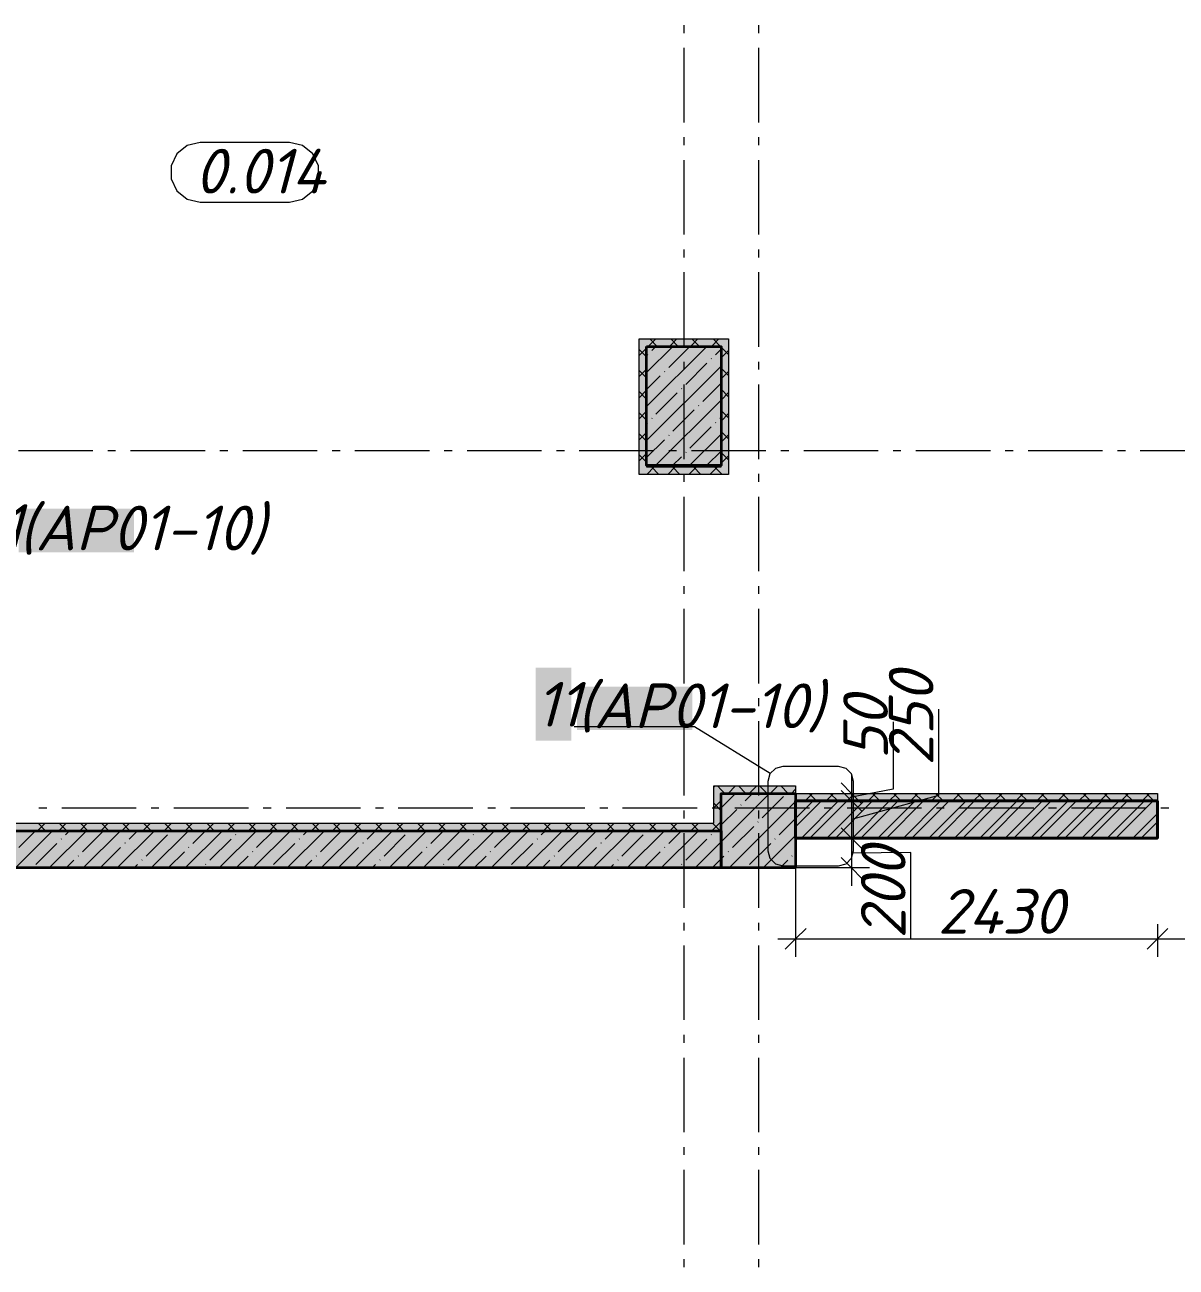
# Model space of a CAD drawing. Header units: millimetres. Extents: x -81576 to 1046824, y -248937 to 691537.
# Drawn here: x 158413 to 166140, y 661262 to 669599 of the extents above; entities that cross this region are included whole.
import ezdxf

# ---------------------------------------------------------------- set-up
doc = ezdxf.new("R2010")
doc.units = ezdxf.units.MM
doc.layers.add('PDF _Геометрия', color=7, linetype='Continuous', true_color=0x1d1d1d)
doc.layers.add('PDF _Сплошная заливка', color=7, linetype='Continuous', true_color=0xffffff)
doc.layers.add('PDF _Текст', color=7, linetype='Continuous')
doc.styles.add('PDF ISOCPEUR Italic', font='isocpeui.ttf')

msp = doc.modelspace()

# ---------------------------------------------------------------- hatches: boundary and pattern name
at = {"layer": 'PDF _Сплошная заливка', "true_color": 0x636466, "transparency": 33554559}
for points in [[(163086, 667440.8), (163086, 667490.8), (162536, 667490.8), (162536, 667440.8)], [(163136, 666631.9), (163136, 667490.8), (163086, 667490.8), (163086, 666631.9)], [(162586, 666581.9), (162586, 667440.8), (162536, 667440.8), (162536, 666581.9)], [(163086, 666640.8), (163086, 667440.8), (162586, 667440.8), (162586, 666640.8)], [(163136, 666581.9), (163136, 666631.9), (162586, 666631.9), (162586, 666581.9)], [(163086, 664241.1), (163086, 664491.1), (163036, 664491.1), (163036, 664241.1)], [(163586, 664441.1), (163586, 664491.1), (163086, 664491.1), (163086, 664441.1)], [(163086, 663941.1), (163586, 663941.1), (163586, 664441.1), (163086, 664441.1)], [(166013.9, 664391.1), (166013.9, 664441.1), (163586, 664441.1), (163586, 664391.1)], [(166013.9, 664141.1), (166013.9, 664391.1), (163586, 664391.1), (163586, 664141.1)], [(163086, 664191.1), (163086, 664241.1), (157636, 664241.1), (157636, 664191.1)], [(163086, 663941.1), (163086, 664191.1), (157461, 664191.1), (157461, 663941.1)]]:
    msp.add_hatch(color=251, dxfattribs=at).paths.add_polyline_path(points)

# ---------------------------------------------------------------- linework, layer by layer
at = {"layer": 'PDF _Геометрия', "color": 7, "lineweight": 35}
msp.add_lwpolyline([(156086, 664241.1), (156086, 666631.1), (156336, 666631.1), (156336, 664191.1), (157336, 664191.1), (157336, 666631.1), (157586, 666631.1), (157586, 664191.1), (163086, 664191.1), (163086, 663941.1), (157461, 663941.1), (150036, 663941.1), (150036, 664191.1), (150036, 666640.8), (150036, 667140.8), (150036, 682440.8)], dxfattribs=at)
at = {"layer": 'PDF _Геометрия', "color": 7, "lineweight": 9}
for points in [[(162836, 669597), (162836, 669544.1)], [(163336, 669597), (163336, 669544.1)], [(162836, 669444.1), (162836, 668944.1)], [(163336, 669444.1), (163336, 668944.1)], [(162836, 668844.1), (162836, 668791.2)], [(163336, 668844.1), (163336, 668791.2)], [(162836, 668691.2), (162836, 668191.2)], [(163336, 668691.2), (163336, 668191.2)], [(162836, 668091.2), (162836, 668038.3)], [(163336, 668091.2), (163336, 668038.3)], [(162836, 667938.3), (162836, 667438.3)], [(163336, 667938.3), (163336, 667438.3)], [(162836, 667338.3), (162836, 667285.3)], [(163336, 667338.3), (163336, 667285.3)], [(162836, 667185.3), (162836, 666685.3)], [(163336, 667185.3), (163336, 666685.3)], [(158869.4, 666741.1), (158369.4, 666741.1)], [(159022.3, 666741.1), (158969.4, 666741.1)], [(159622.3, 666741.1), (159122.3, 666741.1)], [(159775.2, 666741.1), (159722.3, 666741.1)], [(160375.2, 666741.1), (159875.2, 666741.1)], [(160528.1, 666741.1), (160475.2, 666741.1)], [(161128.1, 666741.1), (160628.1, 666741.1)], [(161281.1, 666741.1), (161228.1, 666741.1)], [(161881.1, 666741.1), (161381.1, 666741.1)], [(162034, 666741.1), (161981.1, 666741.1)], [(162634, 666741.1), (162134, 666741.1)], [(162786.9, 666741.1), (162734, 666741.1)], [(163386.9, 666741.1), (162886.9, 666741.1)], [(163539.8, 666741.1), (163486.9, 666741.1)], [(164139.8, 666741.1), (163639.8, 666741.1)], [(164292.7, 666741.1), (164239.8, 666741.1)], [(164892.7, 666741.1), (164392.7, 666741.1)], [(165045.7, 666741.1), (164992.7, 666741.1)], [(165645.7, 666741.1), (165145.6, 666741.1)], [(165798.6, 666741.1), (165745.7, 666741.1)], [(166398.6, 666741.1), (165898.6, 666741.1)], [(162836, 666585.3), (162836, 666532.4)], [(163336, 666585.3), (163336, 666532.4)], [(162836, 666432.4), (162836, 665932.4)], [(163336, 666432.4), (163336, 665932.4)], [(162836, 665832.4), (162836, 665779.5)], [(163336, 665832.4), (163336, 665779.5)], [(162836, 665679.5), (162836, 665179.5)], [(163336, 665679.5), (163336, 665179.5)], [(162836, 665079.5), (162836, 665026.6)], [(163336, 665079.5), (163336, 665026.6)], [(164545.7, 665006.9), (164545.7, 664427.7), (163960.9, 664266.1)], [(162836, 664926.6), (162836, 664426.6)], [(163336, 664926.6), (163336, 664426.6)], [(164239.9, 664922.5), (164239.9, 664469.6), (163960.9, 664416.1)], [(163960.9, 664561.1), (163960.9, 664391.1), (163960.9, 664141.1), (163960.9, 663821.1)], [(164030.9, 664371.1), (163960.9, 664441.1), (163890.9, 664511.1)], [(164030.9, 664321.1), (163960.9, 664391.1), (163890.9, 664461.1)], [(163586, 664441.1), (163960.9, 664441.1), (164080.9, 664441.1)], [(164059.9, 664391.1), (163960.9, 664391.1), (163840.9, 664391.1)], [(158560.3, 664341.1), (158507.4, 664341.1)], [(159160.3, 664341.1), (158660.3, 664341.1)], [(159313.2, 664341.1), (159260.3, 664341.1)], [(159913.3, 664341.1), (159413.2, 664341.1)], [(160066.2, 664341.1), (160013.2, 664341.1)], [(160666.2, 664341.1), (160166.2, 664341.1)], [(160819.1, 664341.1), (160766.2, 664341.1)], [(161419.1, 664341.1), (160919.1, 664341.1)], [(161572, 664341.1), (161519.1, 664341.1)], [(162172, 664341.1), (161672, 664341.1)], [(162324.9, 664341.1), (162272, 664341.1)], [(162924.9, 664341.1), (162424.9, 664341.1)], [(162836, 664326.6), (162836, 664273.7)], [(163077.8, 664341.1), (163024.9, 664341.1)], [(163677.8, 664341.1), (163177.8, 664341.1)], [(163336, 664326.6), (163336, 664273.7)], [(163830.8, 664341.1), (163777.8, 664341.1)], [(164430.8, 664341.1), (163930.8, 664341.1)], [(164583.7, 664341.1), (164530.8, 664341.1)], [(165183.7, 664341.1), (164683.7, 664341.1)], [(165336.6, 664341.1), (165283.7, 664341.1)], [(165936.6, 664341.1), (165436.6, 664341.1)], [(166089.5, 664341.1), (166036.6, 664341.1)], [(164030.9, 664071.1), (163960.9, 664141.1), (163890.9, 664211.1)], [(162836, 664173.7), (162836, 663673.7)], [(163336, 664173.7), (163336, 663673.7)], [(164059.9, 664141.1), (163960.9, 664141.1), (163840.9, 664141.1)], [(164358.4, 663466.3), (164358.4, 664045.5), (163960.9, 664041.1)], [(164030.9, 663871.1), (163960.9, 663941.1), (163890.9, 664011.1)], [(164080.9, 663941.1), (163960.9, 663941.1), (163586, 663941.1), (163586, 663465.2), (163586, 663345.2)], [(162836, 663573.7), (162836, 663520.8)], [(163336, 663573.7), (163336, 663520.8)], [(163656, 663535.2), (163586, 663465.2), (163516, 663395.2)], [(166083.9, 663535.2), (166013.9, 663465.2), (165943.9, 663395.2)], [(166013.9, 663564.2), (166013.9, 663465.2), (166013.9, 663345.2)], [(163466, 663465.2), (166013.9, 663465.2), (167463.9, 663465.2), (168656, 663465.2)], [(162836, 663420.8), (162836, 662920.8)], [(163336, 663420.8), (163336, 662920.8)], [(162836, 662820.8), (162836, 662767.8)], [(163336, 662820.8), (163336, 662767.8)], [(162836, 662667.8), (162836, 662167.8)], [(163336, 662667.8), (163336, 662167.8)], [(162836, 662067.8), (162836, 662014.9)], [(163336, 662067.8), (163336, 662014.9)], [(162836, 661914.9), (162836, 661414.9)], [(163336, 661914.9), (163336, 661414.9)], [(162836, 661314.9), (162836, 661262)], [(163336, 661314.9), (163336, 661262)]]:
    msp.add_lwpolyline(points, dxfattribs=at)
for points in [[(160189.6, 668809.2), (159589.6, 668809.2), (159502.8, 668789.4), (159433.2, 668733.9), (159394.6, 668653.7), (159394.6, 668564.7), (159433.2, 668484.5), (159502.8, 668429), (159589.6, 668409.2), (160189.6, 668409.2), (160276.4, 668429), (160346, 668484.5), (160384.6, 668564.7), (160384.6, 668653.7), (160346, 668733.9), (160276.4, 668789.4)], [(163974.1, 664522), (163960.7, 664572), (163924.1, 664608.7), (163874.1, 664622), (163499.7, 664622), (163449.7, 664608.7), (163413.1, 664572), (163399.7, 664522), (163399.7, 664056.1), (163413.1, 664006.1), (163449.7, 663969.5), (163499.7, 663956.1), (163874.1, 663956.1), (163924.1, 663969.5), (163960.7, 664006.1), (163974.1, 664056.1)]]:
    msp.add_lwpolyline(points, close=True, dxfattribs=at)
at = {"layer": 'PDF _Геометрия', "color": 7, "lineweight": 13}
for points in [[(156036, 664191.1), (156036, 666931.1), (156086, 666931.1), (156536, 666931.1), (156536, 667490.8), (156586, 667490.8), (157136, 667490.8), (157136, 667440.8), (157136, 666931.1), (157636, 666931.1), (157636, 666881.1), (157636, 664241.1), (163036, 664241.1), (163036, 664491.1), (163086, 664491.1), (163586, 664491.1), (163586, 664441.1), (163086, 664441.1), (163086, 664241.1), (163086, 664191.1), (157789, 664191.1)], [(163586, 664391.1), (163586, 664441.1), (166013.9, 664441.1), (166013.9, 664391.1)]]:
    msp.add_lwpolyline(points, dxfattribs=at)
for points in [[(163136, 667490.8), (163136, 666631.9), (163136, 666581.9), (162586, 666581.9), (162536, 666581.9), (162536, 667440.8), (162536, 667490.8), (163086, 667490.8)], [(163086, 667440.8), (162586, 667440.8), (162586, 666631.9), (163086, 666631.9)]]:
    msp.add_lwpolyline(points, close=True, dxfattribs=at)
at = {"layer": 'PDF _Геометрия', "lineweight": 9}
for points in [[(162647.1, 667490.8), (162597.1, 667440.8)], [(162607.1, 667490.8), (162657.1, 667440.8)], [(162788.5, 667490.8), (162738.5, 667440.8)], [(162748.5, 667490.8), (162798.5, 667440.8)], [(162930, 667490.8), (162880, 667440.8)], [(162889.9, 667490.8), (162939.9, 667440.8)], [(163071.4, 667490.8), (163021.4, 667440.8)], [(163031.3, 667490.8), (163081.3, 667440.8)], [(162586, 667429.7), (162536, 667379.7)], [(162536, 667420.4), (162586, 667370.4)], [(162761.4, 667440.8), (162586, 667265.4)], [(162989.5, 667440.8), (162586, 667037.3)], [(162594, 667387.4), (162591.6, 667385.1)], [(162647.3, 667440.8), (162620.1, 667413.6)], [(162875.4, 667440.8), (162734.2, 667299.5)], [(163086, 667423.3), (163047.8, 667385.1)], [(163086, 667436.1), (163136, 667386.1)], [(163136, 667414), (163086, 667364)], [(162586, 667288.2), (162536, 667238.2)], [(163086, 667309.2), (162586, 666809.2)], [(162990.8, 667328), (162848.2, 667185.5)], [(163021.7, 667358.9), (163019.3, 667356.6)], [(163086, 667294.7), (163136, 667244.7)], [(162536, 667279), (162586, 667229)], [(162677.2, 667242.5), (162586, 667151.4)], [(162708, 667273.4), (162705.7, 667271)], [(163136, 667272.6), (163086, 667222.6)], [(162586, 667146.8), (162536, 667096.8)], [(162536, 667137.6), (162586, 667087.6)], [(162791.2, 667128.5), (162648.6, 666985.9)], [(162822.1, 667159.3), (162819.7, 667157)], [(163086, 667195.2), (162962.3, 667071.4)], [(163086, 667153.2), (163136, 667103.2)], [(163136, 667131.1), (163086, 667081.1)], [(163086, 667081.1), (162645.7, 666640.8)], [(162936.1, 667045.3), (162933.8, 667042.9)], [(162586, 667005.4), (162536, 666955.4)], [(162536, 666996.1), (162586, 666946.1)], [(162622.5, 666959.8), (162620.1, 666957.4)], [(162905.3, 667014.4), (162762.7, 666871.8)], [(163086, 666967.1), (163076.3, 666957.4)], [(163086, 667011.8), (163136, 666961.8)], [(163136, 666989.7), (163086, 666939.7)], [(162591.6, 666928.9), (162586, 666923.3)], [(163019.3, 666900.4), (162876.7, 666757.8)], [(163050.2, 666931.2), (163047.8, 666928.9)], [(163086, 666870.4), (163136, 666820.4)], [(162586, 666864), (162536, 666814)], [(162536, 666854.7), (162586, 666804.7)], [(162705.7, 666814.8), (162586, 666695.2)], [(162736.6, 666845.7), (162734.2, 666843.3)], [(163086, 666853), (162873.8, 666640.8)], [(163136, 666848.3), (163086, 666798.3)], [(162586, 666722.6), (162536, 666672.6)], [(162536, 666713.3), (162586, 666663.3)], [(162819.7, 666700.8), (162759.7, 666640.8)], [(162850.6, 666731.7), (162848.2, 666729.3)], [(163086, 666739), (162990.8, 666643.7)], [(163086, 666729), (163136, 666679)], [(163136, 666706.9), (163086, 666656.9)], [(162636.7, 666631.9), (162586.7, 666581.9)], [(162617.5, 666631.9), (162667.5, 666581.9)], [(162778.2, 666631.9), (162728.2, 666581.9)], [(162758.9, 666631.9), (162808.9, 666581.9)], [(162919.6, 666631.9), (162869.6, 666581.9)], [(162900.3, 666631.9), (162950.3, 666581.9)], [(163061, 666631.9), (163011, 666581.9)], [(163041.7, 666631.9), (163091.7, 666581.9)], [(163041.6, 664491.1), (163036, 664485.5)], [(163061.2, 664491.1), (163086, 664466.2), (163111.2, 664441.1)], [(163183, 664491.1), (163133, 664441.1)], [(163202.6, 664491.1), (163252.6, 664441.1)], [(163324.4, 664491.1), (163274.4, 664441.1)], [(163344, 664491.1), (163394, 664441.1)], [(163465.8, 664491.1), (163415.8, 664441.1)], [(163485.4, 664491.1), (163535.4, 664441.1)], [(163586, 664469.9), (163557.3, 664441.1)], [(163411.3, 664441.1), (163086, 664115.8), (162911.3, 663941.1)], [(163086, 664394.1), (163036, 664344.1)], [(163036, 664374.8), (163086, 664324.8)], [(163183.2, 664441.1), (163086, 664343.9)], [(163586, 664387.7), (163139.4, 663941.1)], [(163297.2, 664441.1), (163247.4, 664391.3)], [(163504, 664419.8), (163361.5, 664277.2)], [(163698.7, 664441.1), (163648.7, 664391.1)], [(163676.8, 664441.1), (163726.8, 664391.1)], [(163840.1, 664441.1), (163790.1, 664391.1)], [(163818.3, 664441.1), (163868.3, 664391.1)], [(163981.5, 664441.1), (163931.5, 664391.1)], [(163959.7, 664441.1), (164009.7, 664391.1)], [(164122.9, 664441.1), (164072.9, 664391.1)], [(164101.1, 664441.1), (164151.1, 664391.1)], [(164264.4, 664441.1), (164214.4, 664391.1)], [(164242.5, 664441.1), (164292.5, 664391.1)], [(164405.8, 664441.1), (164355.8, 664391.1)], [(164383.9, 664441.1), (164433.9, 664391.1)], [(164547.2, 664441.1), (164497.2, 664391.1)], [(164525.4, 664441.1), (164575.4, 664391.1)], [(164688.6, 664441.1), (164638.6, 664391.1)], [(164666.8, 664441.1), (164716.8, 664391.1)], [(164830.1, 664441.1), (164780.1, 664391.1)], [(164808.2, 664441.1), (164858.2, 664391.1)], [(164971.5, 664441.1), (164921.5, 664391.1)], [(164949.6, 664441.1), (164999.6, 664391.1)], [(165112.9, 664441.1), (165062.9, 664391.1)], [(165091.1, 664441.1), (165141.1, 664391.1)], [(165254.3, 664441.1), (165204.3, 664391.1)], [(165232.5, 664441.1), (165282.5, 664391.1)], [(165395.7, 664441.1), (165345.7, 664391.1)], [(165373.9, 664441.1), (165423.9, 664391.1)], [(165537.2, 664441.1), (165487.2, 664391.1)], [(165515.3, 664441.1), (165565.3, 664391.1)], [(165678.6, 664441.1), (165628.6, 664391.1)], [(165656.7, 664441.1), (165706.7, 664391.1)], [(165820, 664441.1), (165770, 664391.1)], [(165798.2, 664441.1), (165848.2, 664391.1)], [(165961.4, 664441.1), (165911.4, 664391.1)], [(165939.6, 664441.1), (165989.6, 664391.1)], [(163190.4, 664334.2), (163086, 664229.9)], [(163221.3, 664365.1), (163218.9, 664362.8)], [(158548.9, 664241.1), (158498.9, 664191.1)], [(158502.8, 664241.1), (158552.8, 664191.1)], [(158690.4, 664241.1), (158640.4, 664191.1)], [(158644.2, 664241.1), (158694.2, 664191.1)], [(158831.8, 664241.1), (158781.8, 664191.1)], [(158785.7, 664241.1), (158835.7, 664191.1)], [(158973.2, 664241.1), (158923.2, 664191.1)], [(158927.1, 664241.1), (158977.1, 664191.1)], [(159114.6, 664241.1), (159064.6, 664191.1)], [(159068.5, 664241.1), (159118.5, 664191.1)], [(159256, 664241.1), (159206, 664191.1)], [(159209.9, 664241.1), (159259.9, 664191.1)], [(159397.5, 664241.1), (159347.5, 664191.1)], [(159351.4, 664241.1), (159401.4, 664191.1)], [(159538.9, 664241.1), (159488.9, 664191.1)], [(159492.8, 664241.1), (159542.8, 664191.1)], [(159680.3, 664241.1), (159630.3, 664191.1)], [(159634.2, 664241.1), (159684.2, 664191.1)], [(159821.7, 664241.1), (159771.7, 664191.1)], [(159775.6, 664241.1), (159825.6, 664191.1)], [(159963.1, 664241.1), (159913.1, 664191.1)], [(159917, 664241.1), (159967, 664191.1)], [(160104.6, 664241.1), (160054.6, 664191.1)], [(160058.5, 664241.1), (160108.5, 664191.1)], [(160246, 664241.1), (160196, 664191.1)], [(160199.9, 664241.1), (160249.9, 664191.1)], [(160387.4, 664241.1), (160337.4, 664191.1)], [(160341.3, 664241.1), (160391.3, 664191.1)], [(160528.8, 664241.1), (160478.8, 664191.1)], [(160482.7, 664241.1), (160532.7, 664191.1)], [(160670.3, 664241.1), (160620.3, 664191.1)], [(160624.1, 664241.1), (160674.1, 664191.1)], [(160811.7, 664241.1), (160761.7, 664191.1)], [(160765.6, 664241.1), (160815.6, 664191.1)], [(160953.1, 664241.1), (160903.1, 664191.1)], [(160907, 664241.1), (160957, 664191.1)], [(161094.5, 664241.1), (161044.5, 664191.1)], [(161048.4, 664241.1), (161098.4, 664191.1)], [(161235.9, 664241.1), (161185.9, 664191.1)], [(161189.8, 664241.1), (161239.8, 664191.1)], [(161377.4, 664241.1), (161327.4, 664191.1)], [(161331.3, 664241.1), (161381.3, 664191.1)], [(161518.8, 664241.1), (161468.8, 664191.1)], [(161472.7, 664241.1), (161522.7, 664191.1)], [(161660.2, 664241.1), (161610.2, 664191.1)], [(161614.1, 664241.1), (161664.1, 664191.1)], [(161801.6, 664241.1), (161751.6, 664191.1)], [(161755.5, 664241.1), (161805.5, 664191.1)], [(161943, 664241.1), (161893, 664191.1)], [(161896.9, 664241.1), (161946.9, 664191.1)], [(162084.5, 664241.1), (162034.5, 664191.1)], [(162038.4, 664241.1), (162088.4, 664191.1)], [(162225.9, 664241.1), (162175.9, 664191.1)], [(162179.8, 664241.1), (162229.8, 664191.1)], [(162367.3, 664241.1), (162317.3, 664191.1)], [(162321.2, 664241.1), (162371.2, 664191.1)], [(162508.7, 664241.1), (162458.7, 664191.1)], [(162462.6, 664241.1), (162512.6, 664191.1)], [(162650.2, 664241.1), (162600.2, 664191.1)], [(162604, 664241.1), (162654, 664191.1)], [(162791.6, 664241.1), (162741.6, 664191.1)], [(162745.5, 664241.1), (162795.5, 664191.1)], [(162933, 664241.1), (162883, 664191.1)], [(162886.9, 664241.1), (162936.9, 664191.1)], [(163086, 664252.7), (163074.4, 664241.1), (163024.4, 664191.1)], [(163028.3, 664241.1), (163078.3, 664191.1)], [(163304.4, 664220.2), (163161.9, 664077.6)], [(163335.3, 664251.1), (163332.9, 664248.7)], [(163586, 664273.7), (163475.5, 664163.2)], [(158599.3, 664191.1), (158349.3, 663941.1)], [(158485.3, 664191.1), (158371.8, 664077.6)], [(158827.4, 664191.1), (158577.4, 663941.1)], [(158659.3, 664137), (158656.9, 664134.7)], [(158713.4, 664191.1), (158685.4, 664163.2)], [(158941.5, 664191.1), (158799.5, 664049.1)], [(159055.5, 664191.1), (158805.5, 663941.1)], [(159283.6, 664191.1), (159033.6, 663941.1)], [(159169.6, 664191.1), (159113.1, 664134.7)], [(159369.7, 664163.2), (159227.2, 664020.6)], [(159511.7, 664191.1), (159261.7, 663941.1)], [(159739.8, 664191.1), (159489.8, 663941.1)], [(159625.8, 664191.1), (159540.8, 664106.1)], [(159797.4, 664134.7), (159654.8, 663992.1)], [(159967.9, 664191.1), (159717.9, 663941.1)], [(159828.3, 664165.5), (159825.9, 664163.2)], [(160196, 664191.1), (159946, 663941.1)], [(160082, 664191.1), (159968.5, 664077.6)], [(160424.1, 664191.1), (160174.1, 663941.1)], [(160256, 664137), (160253.6, 664134.7)], [(160310.1, 664191.1), (160282.1, 664163.2)], [(160538.2, 664191.1), (160396.2, 664049.1)], [(160652.2, 664191.1), (160402.2, 663941.1)], [(160880.3, 664191.1), (160630.3, 663941.1)], [(160766.3, 664191.1), (160709.8, 664134.7)], [(160966.4, 664163.2), (160823.9, 664020.6)], [(161108.4, 664191.1), (160858.4, 663941.1)], [(161336.5, 664191.1), (161086.5, 663941.1)], [(161222.4, 664191.1), (161137.5, 664106.1)], [(161394.1, 664134.7), (161251.5, 663992.1)], [(161564.6, 664191.1), (161314.6, 663941.1)], [(161425, 664165.5), (161422.6, 664163.2)], [(161792.7, 664191.1), (161542.7, 663941.1)], [(161678.6, 664191.1), (161565.2, 664077.6)], [(162020.8, 664191.1), (161770.8, 663941.1)], [(161852.7, 664137), (161850.3, 664134.7)], [(161906.7, 664191.1), (161878.8, 664163.2)], [(162134.8, 664191.1), (161992.9, 664049.1)], [(162248.9, 664191.1), (161998.9, 663941.1)], [(162477, 664191.1), (162227, 663941.1)], [(162362.9, 664191.1), (162306.5, 664134.7)], [(162563.1, 664163.2), (162420.5, 664020.6)], [(162705.1, 664191.1), (162455.1, 663941.1)], [(162933.2, 664191.1), (162683.2, 663941.1)], [(162819.1, 664191.1), (162734.2, 664106.1)], [(162990.8, 664134.7), (162848.2, 663992.1)], [(163021.7, 664165.5), (163019.3, 664163.2)], [(163586, 664159.6), (163367.5, 663941.1)], [(163449.4, 664137), (163447, 664134.7)], [(158628.4, 664106.1), (158485.8, 663963.6)], [(159056.1, 664077.6), (158919.6, 663941.1)], [(159087, 664108.5), (159084.6, 664106.1)], [(159483.8, 664049.1), (159375.8, 663941.1)], [(159514.7, 664080), (159512.3, 664077.6)], [(159942.3, 664051.5), (159940, 664049.1)], [(160225.1, 664106.1), (160082.5, 663963.6)], [(160652.8, 664077.6), (160516.3, 663941.1)], [(160683.7, 664108.5), (160681.3, 664106.1)], [(161080.5, 664049.1), (160972.4, 663941.1)], [(161111.3, 664080), (161109, 664077.6)], [(161539, 664051.5), (161536.7, 664049.1)], [(161821.8, 664106.1), (161679.2, 663963.6)], [(162249.5, 664077.6), (162112.9, 663941.1)], [(162280.4, 664108.5), (162278, 664106.1)], [(162677.2, 664049.1), (162569.1, 663941.1)], [(162708, 664080), (162705.7, 664077.6)], [(163135.7, 664051.5), (163133.4, 664049.1)], [(163418.5, 664106.1), (163275.9, 663963.6)], [(158742.5, 663992.1), (158691.5, 663941.1)], [(158773.3, 664023), (158771, 664020.6)], [(159170.1, 663963.6), (159147.7, 663941.1)], [(159201, 663994.5), (159198.7, 663992.1)], [(159628.7, 663966), (159626.3, 663963.6)], [(159911.5, 664020.6), (159832, 663941.1)], [(160339.1, 663992.1), (160288.2, 663941.1)], [(160370, 664023), (160367.7, 664020.6)], [(160766.8, 663963.6), (160744.3, 663941.1)], [(160797.7, 663994.5), (160795.3, 663992.1)], [(161225.4, 663966), (161223, 663963.6)], [(161508.2, 664020.6), (161428.6, 663941.1)], [(161935.8, 663992.1), (161884.8, 663941.1)], [(161966.7, 664023), (161964.3, 664020.6)], [(162363.5, 663963.6), (162341, 663941.1)], [(162394.4, 663994.5), (162392, 663992.1)], [(162822.1, 663966), (162819.7, 663963.6)], [(163104.8, 664020.6), (163086, 664001.8), (163025.3, 663941.1)], [(163532.5, 663992.1), (163481.5, 663941.1)], [(163563.4, 664023), (163561, 664020.6)]]:
    msp.add_lwpolyline(points, dxfattribs=at)
at = {"layer": 'PDF _Геометрия', "color": 7, "lineweight": 35}
for points in [[(162586, 667440.8), (163086, 667440.8), (163086, 666640.8), (162586, 666640.8)], [(163586, 664441.1), (163586, 663941.1), (163086, 663941.1), (163086, 664441.1)]]:
    msp.add_lwpolyline(points, close=True, dxfattribs=at)
at = {"layer": 'PDF _Геометрия', "color": 174, "lineweight": 9, "true_color": 0x0000a0}
msp.add_lwpolyline([(163414.5, 664574.5), (162907.2, 664887.3), (162099.7, 664887.3)], dxfattribs=at)
at = {"layer": 'PDF _Геометрия', "color": 24, "lineweight": 9, "true_color": 0x8e1d1d}
for points in [[(163703.4, 664391.1), (163586, 664273.7)], [(163589.4, 664391.1), (163586, 664387.7)], [(163760.5, 664391.1), (163586, 664216.7)], [(163874.5, 664391.1), (163624.5, 664141.1)], [(163931.5, 664391.1), (163681.5, 664141.1)], [(164045.6, 664391.1), (163795.6, 664141.1)], [(164102.6, 664391.1), (163852.6, 664141.1)], [(164216.7, 664391.1), (163966.7, 664141.1)], [(164273.7, 664391.1), (164023.7, 664141.1)], [(164387.7, 664391.1), (164137.7, 664141.1)], [(164444.8, 664391.1), (164194.8, 664141.1)], [(164558.8, 664391.1), (164308.8, 664141.1)], [(164615.8, 664391.1), (164365.8, 664141.1)], [(164729.9, 664391.1), (164479.9, 664141.1)], [(164786.9, 664391.1), (164536.9, 664141.1)], [(164901, 664391.1), (164651, 664141.1)], [(164958, 664391.1), (164708, 664141.1)], [(165072, 664391.1), (164822, 664141.1)], [(165129.1, 664391.1), (164879.1, 664141.1)], [(165243.1, 664391.1), (164993.1, 664141.1)], [(165300.1, 664391.1), (165050.1, 664141.1)], [(165414.2, 664391.1), (165164.2, 664141.1)], [(165471.2, 664391.1), (165221.2, 664141.1)], [(165585.2, 664391.1), (165335.2, 664141.1)], [(165642.3, 664391.1), (165392.3, 664141.1)], [(165756.3, 664391.1), (165506.3, 664141.1)], [(165813.3, 664391.1), (165563.3, 664141.1)], [(165927.4, 664391.1), (165677.4, 664141.1)], [(165984.4, 664391.1), (165734.4, 664141.1)], [(166013.9, 664306.6), (165848.5, 664141.1)], [(166013.9, 664249.6), (165905.5, 664141.1)]]:
    msp.add_lwpolyline(points, dxfattribs=at)
at = {"layer": 'PDF _Геометрия', "color": 16, "lineweight": 40, "true_color": 0x800000}
msp.add_lwpolyline([(166013.9, 664391.1), (166013.9, 664141.1), (163586, 664141.1), (163586, 664391.1)], close=True, dxfattribs=at)
at = {"layer": 'PDF _Геометрия', "color": 7, "lineweight": 40}
msp.add_lwpolyline([(166013.9, 664391.1), (163586, 664391.1)], dxfattribs=at)
at = {"layer": 'PDF _Сплошная заливка', "lineweight": 9, "transparency": 33554559}
for points in [[(158370.9, 666351), (158424.4, 666351), (158370.9, 666060), (158424.4, 666060)], [(158424.4, 666351), (158662.6, 666351), (158424.4, 666060), (158662.6, 666060)], [(158662.6, 666351), (159144.8, 666351), (158662.6, 666060), (159144.8, 666060)], [(161841.8, 665285.2), (162079.9, 665285.2), (161841.8, 664795.8), (162079.9, 664795.8)], [(162117.6, 665158), (162171.2, 665158), (162117.6, 664866.9), (162171.2, 664866.9)], [(162171.2, 665158), (162409.3, 665158), (162171.2, 664866.9), (162409.3, 664866.9)], [(162409.3, 665158), (162891.5, 665158), (162409.3, 664866.9), (162891.5, 664866.9)]]:
    msp.add_solid(points, dxfattribs=at)

# ---------------------------------------------------------------- texts
at = {"layer": 'PDF _Текст', "char_height": 300, "attachment_point": 4, "style": 'PDF ISOCPEUR Italic'}
for s, insert in [('0.014', (159552.9, 668617.1)), ('11', (158095, 666232.2)), ('(АР01-10)', (158370.9, 666207.4)), ('(АР01-10)', (162117.6, 665014.4)), ('11', (161841.8, 665039.2)), ('2430', (164539.5, 663649.9))]:
    msp.add_mtext(s, dxfattribs=dict(at, insert=insert))
at = {"layer": 'PDF _Текст', "char_height": 300, "attachment_point": 4, "rotation": 90, "style": 'PDF ISOCPEUR Italic'}
for s, insert in [('250', (164361, 664627.7)), ('50', (164055.2, 664669.7)), ('200', (164173.6, 663466.3))]:
    msp.add_mtext(s, dxfattribs=dict(at, insert=insert))

doc.saveas('drawing.dxf')
